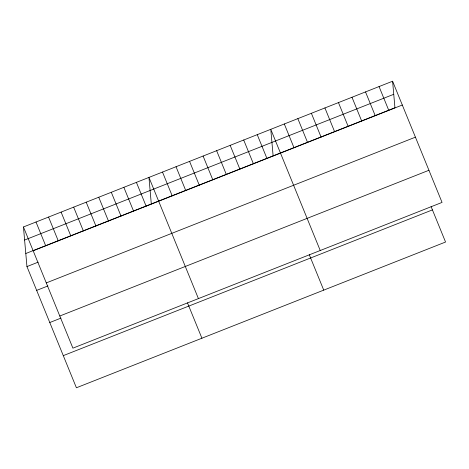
<?xml version="1.0" encoding="UTF-8"?>
<svg xmlns="http://www.w3.org/2000/svg" width="469" height="469" viewBox="0 0 469 469"><rect width="100%" height="100%" fill="white"/><g stroke="black" fill="none" stroke-linecap="round" stroke-linejoin="round"><path stroke-width="0.7" d="M23.45 226.967L392.594 81.225L442.05 202.415L72.906 348.156L23.45 226.967L26.95 266.585L76.406 387.775L445.55 242.033L431.111 206.647M24.605 240.04L393.749 94.298M25.795 253.512L394.939 107.77L392.594 81.225M33.164 250.768L402.308 105.027M26.95 266.585L38.182 262.153M46.279 282.907L415.423 137.165M36.664 290.387L47.891 285.955M59.792 316.018L428.936 170.276M49.778 322.525L61.011 318.088M63.292 355.637L432.436 209.895M379.058 86.572L388.772 110.367M365.521 91.912L375.235 115.714M351.99 97.259L361.699 121.055M338.454 102.6L348.162 126.401M324.917 107.946L334.632 131.742M311.381 113.287L321.095 137.089M297.844 118.634L307.558 142.435M284.314 123.98L294.022 147.776M320.233 250.51L270.777 129.321L273.122 155.866M309.294 254.743L323.733 290.123M257.241 134.667L266.955 158.463M243.704 140.008L253.418 163.81M230.168 145.355L239.882 169.151M216.637 150.696L226.345 174.497M203.1 156.042L212.815 179.838M189.564 161.383L199.278 185.185M176.027 166.73L185.742 190.525M162.497 172.07L172.205 195.872M198.416 298.601L148.96 177.417L151.305 203.962M187.477 302.839L201.916 338.219M136.409 182.371L146.123 206.172M123.857 187.324L133.571 211.126M111.305 192.284L121.02 216.08M98.754 197.238L108.468 221.034M86.202 202.192L95.916 225.994M73.656 207.146L83.365 230.947M61.105 212.105L70.813 235.901M48.553 217.059L58.262 240.855M36.002 222.013L45.716 245.815"/></g></svg>
